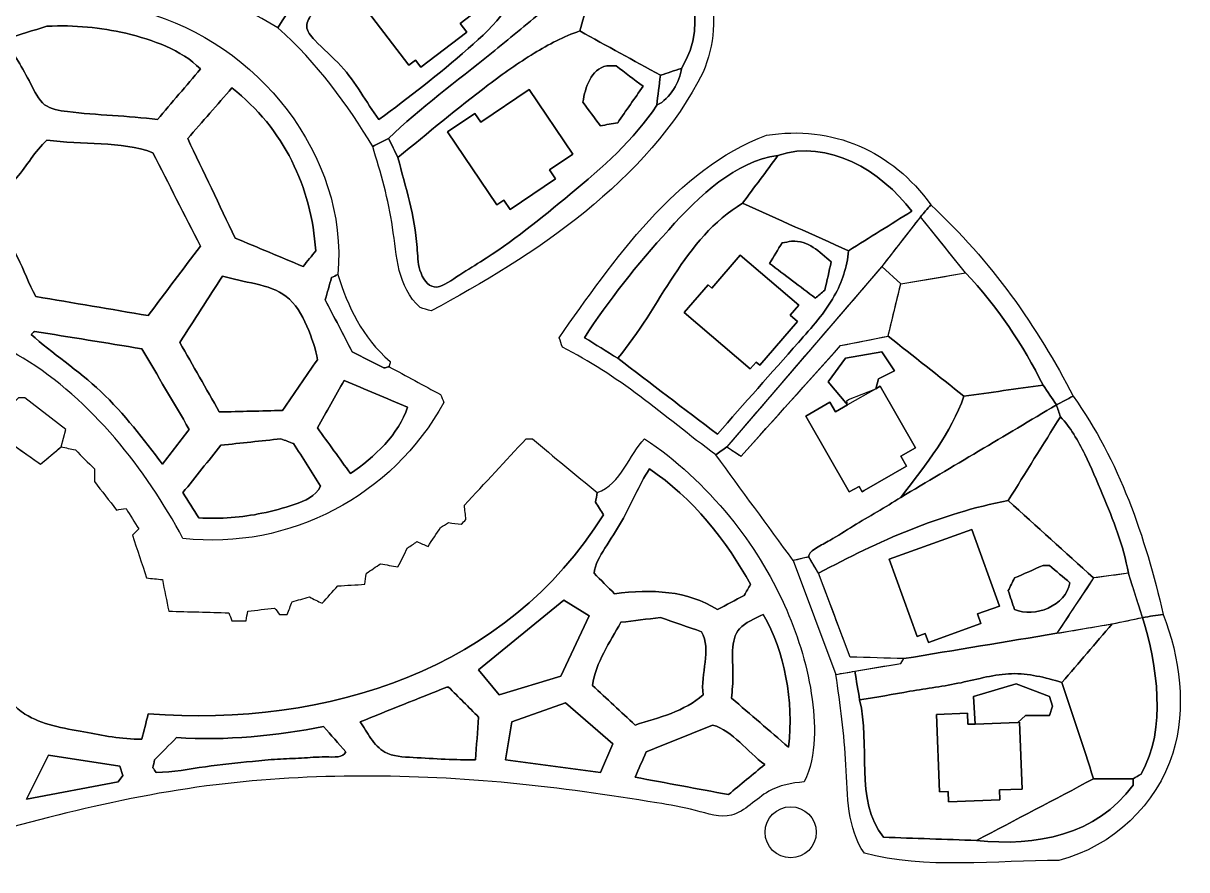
# Model space of a CAD drawing. Header units: millimetres. Extents: x -97856 to 276358, y -12500 to 264120.
# Drawn here: x 60170 to 276358, y -7848 to 149446 of the extents above; entities that cross this region are included whole.
import ezdxf

# ---------------------------------------------------------------- set-up
doc = ezdxf.new("R2010")
doc.units = ezdxf.units.MM
for name, color, linetype in [('01_MAIN_BUILDING', 7, 'Continuous'), ('02_CHALETS', 7, 'Continuous'), ('03_DESIGN_REGIONS', 7, 'Continuous'), ('REGION_HOLES', 7, 'Continuous')]:
    doc.layers.add(name, color=color, linetype=linetype)

msp = doc.modelspace()

# ---------------------------------------------------------------- linework, layer by layer
at = {"layer": '01_MAIN_BUILDING'}
msp.add_open_spline([(57232, 77798), (56253, 78288), (55274, 78777), (54295, 79267), (54393, 80246), (54490, 81226), (54588, 82205), (53022, 82597), (51455, 82988), (49888, 83380), (49594, 82694), (49300, 82009), (49007, 81324), (48517, 81128), (48027, 80932), (47538, 80736), (45090, 81519), (42642, 82303), (40193, 83086), (40095, 84065), (39998, 85045), (39900, 86024), (38333, 86122), (36766, 86220), (35199, 86318), (34807, 85436), (34416, 84555), (34024, 83674), (30793, 83772), (27561, 83870), (24329, 83967), (24232, 85143), (24134, 86318), (24036, 87493), (22273, 87591), (20510, 87689), (18748, 87787), (17475, 90528), (16202, 93270), (14929, 96012), (14047, 95914), (13166, 95816), (12285, 95719), (11991, 96110), (11697, 96502), (11403, 96894), (11403, 97481), (11403, 98069), (11403, 98656), (11991, 99146), (12578, 99636), (13166, 100125), (12774, 101007), (12383, 101888), (11991, 102769), (11305, 102671), (10620, 102573), (9934, 102475), (9641, 103063), (9347, 103651), (9053, 104238), (9053, 104826), (9053, 105413), (9053, 106001), (9739, 106295), (10424, 106588), (11109, 106882), (11012, 107763), (10914, 108645), (10816, 109526), (9836, 109722), (8857, 109918), (7878, 110114), (7878, 111093), (7878, 112072), (7878, 113051), (8563, 113345), (9249, 113639), (9934, 113933), (9934, 114912), (9934, 115891), (9934, 116870), (9053, 116968), (8172, 117066), (7290, 117164), (7095, 117850), (6899, 118535), (6703, 119221), (6801, 119906), (6899, 120592), (6997, 121277), (7878, 121473), (8759, 121669), (9641, 121865), (9641, 122844), (9641, 123823), (9641, 124802), (8759, 125096), (7878, 125390), (6997, 125684), (7192, 126957), (7388, 128230), (7584, 129503), (8270, 129503), (8955, 129503), (9641, 129503), (9836, 129797), (10032, 130090), (10228, 130384), (10228, 131168), (10228, 131951), (10228, 132734), (9543, 133028), (8857, 133322), (8172, 133616), (8270, 134497), (8368, 135378), (8466, 136260), (9151, 136358), (9836, 136456), (10522, 136553), (10816, 137043), (11109, 137533), (11403, 138022), (11403, 138512), (11403, 139002), (11403, 139491), (10816, 139785), (10228, 140079), (9641, 140373), (9739, 141352), (9836, 142331), (9934, 143310), (11012, 143604), (12089, 143898), (13166, 144192), (15092, 148468), (17018, 152744), (18944, 157020), (13199, 159403), (7454, 161786), (1709, 164168), (-5279, 160769), (-9321, 153381), (-11218, 146542), (-11218, 145954), (-11218, 145367), (-11218, 144779), (-8084, 144290), (-4950, 143800), (-1817, 143310), (-2502, 139197), (-3188, 135085), (-3873, 130972), (-7105, 131266), (-10336, 131559), (-13568, 131853), (-13666, 130580), (-13764, 129307), (-13862, 128034), (-12197, 127740), (-10532, 127446), (-8867, 127153), (-8769, 122452), (-8671, 117752), (-8574, 113051), (-9651, 112562), (-10728, 112072), (-11805, 111582), (-11707, 110309), (-11609, 109036), (-11511, 107763), (-8671, 108155), (-5832, 108547), (-2992, 108938), (-1915, 105021), (-837, 101104), (240, 97187), (44, 96894), (-152, 96600), (-348, 96306), (-3481, 95523), (-6615, 94739), (-9749, 93956), (-9357, 92487), (-8965, 91018), (-8574, 89549), (-7007, 89745), (-5440, 89941), (-3873, 90137), (-2208, 85241), (-544, 80344), (1121, 75448), (631, 74958), (142, 74469), (-348, 73979), (4451, 65851), (9249, 57723), (14047, 49596), (21236, 51444), (30862, 52942), (38137, 49302), (38724, 50771), (39312, 52240), (39900, 53709), (40487, 53806), (41075, 53904), (41662, 54002), (44992, 51456), (48321, 48910), (51651, 46364), (50769, 45287), (49888, 44210), (49007, 43133), (48909, 42643), (48811, 42153), (48713, 41664), (51505, 38360), (53937, 35029), (55335, 31166), (55982, 29376), (56408, 27472), (57008, 25662), (57291, 24811), (57611, 23981), (58085, 23273), (58688, 22373), (59537, 21671), (60466, 21085), (63589, 19115), (67614, 18457), (71443, 17746), (74969, 17092), (78329, 16393), (82203, 16399), (82595, 17966), (82987, 19533), (83379, 21099), (116919, 18632), (150040, 29332), (167986, 58115), (167497, 58899), (167007, 59682), (166517, 60465), (166615, 61053), (166713, 61640), (166811, 62228), (162796, 65557), (158781, 68887), (154766, 72216), (154375, 72216), (153983, 72216), (153591, 72216), (149772, 68104), (145953, 63991), (142134, 59878), (142232, 58996), (142330, 58115), (142428, 57234), (142134, 56940), (141840, 56646), (141546, 56353), (140763, 56450), (139979, 56548), (139196, 56646), (138706, 56353), (138217, 56059), (137727, 55765), (136944, 54590), (136160, 53415), (135377, 52240), (134691, 52533), (134006, 52827), (133321, 53121), (132733, 52729), (132145, 52338), (131558, 51946), (130970, 50771), (130383, 49596), (129795, 48421), (128718, 48616), (127641, 48812), (126564, 49008), (125682, 48421), (124801, 47833), (123920, 47245), (123822, 46560), (123724, 45874), (123626, 45189), (121961, 45091), (120296, 44993), (118632, 44895), (117652, 43818), (116673, 42741), (115694, 41664), (114911, 42055), (114127, 42447), (113344, 42839), (112267, 42545), (111189, 42251), (110112, 41957), (109818, 41174), (109525, 40391), (109231, 39607), (108741, 39607), (108252, 39607), (107762, 39607), (107468, 39999), (107174, 40391), (106881, 40782), (105216, 40586), (103551, 40391), (101886, 40195), (101789, 39607), (101691, 39020), (101593, 38432), (100711, 38432), (99830, 38432), (98949, 38432), (98753, 38922), (98557, 39411), (98361, 39901), (94640, 39999), (90919, 40097), (87198, 40195), (86806, 42153), (86414, 44112), (86023, 46070), (85043, 46168), (84064, 46266), (83085, 46364), (82203, 49008), (81322, 51652), (80441, 54296), (80832, 54688), (81224, 55079), (81616, 55471), (80832, 56744), (80049, 58017), (79266, 59290), (78678, 59192), (78091, 59094), (77503, 58996), (76132, 60759), (74761, 62522), (73390, 64284), (73390, 65068), (73390, 65851), (73390, 66635), (72215, 67810), (71040, 68985), (69865, 70160), (68983, 70356), (68102, 70552), (67221, 70748), (65948, 69670), (64675, 68593), (63402, 67516), (60758, 69377), (58114, 71237), (55470, 73098), (56057, 74665), (56645, 76231), (57232, 77798)], degree=3, knots=[0, 0, 0, 0, 1, 1, 1, 2, 2, 2, 3, 3, 3, 4, 4, 4, 5, 5, 5, 6, 6, 6, 7, 7, 7, 8, 8, 8, 9, 9, 9, 10, 10, 10, 11, 11, 11, 12, 12, 12, 13, 13, 13, 14, 14, 14, 15, 15, 15, 16, 16, 16, 17, 17, 17, 18, 18, 18, 19, 19, 19, 20, 20, 20, 21, 21, 21, 22, 22, 22, 23, 23, 23, 24, 24, 24, 25, 25, 25, 26, 26, 26, 27, 27, 27, 28, 28, 28, 29, 29, 29, 30, 30, 30, 31, 31, 31, 32, 32, 32, 33, 33, 33, 34, 34, 34, 35, 35, 35, 36, 36, 36, 37, 37, 37, 38, 38, 38, 39, 39, 39, 40, 40, 40, 41, 41, 41, 42, 42, 42, 43, 43, 43, 44, 44, 44, 45, 45, 45, 46, 46, 46, 47, 47, 47, 48, 48, 48, 49, 49, 49, 50, 50, 50, 51, 51, 51, 52, 52, 52, 53, 53, 53, 54, 54, 54, 55, 55, 55, 56, 56, 56, 57, 57, 57, 58, 58, 58, 59, 59, 59, 60, 60, 60, 61, 61, 61, 62, 62, 62, 63, 63, 63, 64, 64, 64, 65, 65, 65, 66, 66, 66, 67, 67, 67, 68, 68, 68, 69, 69, 69, 70, 70, 70, 71, 71, 71, 72, 72, 72, 73, 73, 73, 74, 74, 74, 75, 75, 75, 76, 76, 76, 77, 77, 77, 78, 78, 78, 79, 79, 79, 80, 80, 80, 81, 81, 81, 82, 82, 82, 83, 83, 83, 84, 84, 84, 85, 85, 85, 86, 86, 86, 87, 87, 87, 88, 88, 88, 89, 89, 89, 90, 90, 90, 91, 91, 91, 92, 92, 92, 93, 93, 93, 94, 94, 94, 95, 95, 95, 96, 96, 96, 97, 97, 97, 98, 98, 98, 99, 99, 99, 100, 100, 100, 101, 101, 101, 102, 102, 102, 103, 103, 103, 104, 104, 104, 105, 105, 105, 106, 106, 106, 107, 107, 107, 108, 108, 108, 109, 109, 109, 110, 110, 110, 111, 111, 111, 112, 112, 112, 113, 113, 113, 114, 114, 114, 115, 115, 115, 116, 116, 116, 117, 117, 117, 118, 118, 118, 119, 119, 119, 120, 120, 120, 121, 121, 121, 121], dxfattribs=at)
at = {"layer": '02_CHALETS'}
for points in [[(136458, 162852), (136258, 162993), (136258, 163114), (136106, 163314), (131107, 160057), (127810, 156991), (126777, 158346), (121932, 154654), (131836, 141659), (133047, 142582), (134053, 141263), (142597, 147774), (141346, 149415), (144732, 151996)], [(154182, 137157), (145174, 131071), (144073, 132701), (138983, 129263), (148143, 115704), (149449, 116587), (150630, 114840), (159096, 120560), (157980, 122212), (162305, 125134)], [(193396, 106376), (188137, 100231), (187419, 100845), (182999, 95681), (195240, 85205), (196345, 86496), (197062, 85882), (204058, 94057), (202682, 95235), (204260, 97079)], [(218559, 81542), (213348, 78547), (211082, 77244), (210066, 79013), (205562, 76424), (213653, 62348), (215467, 63391), (216037, 62401), (216407, 62613), (224303, 67152), (223257, 68972), (225988, 70542), (219391, 82020)], [(236417, 55390), (221083, 49874), (226255, 35494), (227781, 36042), (228374, 34395), (238122, 37901), (237479, 39687), (241540, 41148)], [(244959, 19536), (237039, 19230), (235708, 19179), (235630, 21216), (229852, 20993), (230405, 6641), (232017, 6703), (232093, 4757), (241639, 5125), (241567, 6983), (245787, 7146), (245309, 19549)]]:
    msp.add_lwpolyline(points, close=True, dxfattribs=at)
at = {"layer": '03_DESIGN_REGIONS'}
for points in [[(226888, 113492), (219691, 104238), (223216, 101007), (235261, 103063)], [(223216, 101007), (219691, 104238), (190901, 70748), (193545, 68985), (212053, 89549), (220866, 91312)], [(213348, 78547), (213228, 79267), (213522, 79561), (218559, 81542), (219103, 83380), (222041, 84849), (219691, 88374), (212934, 87199), (209702, 82792)], [(67221, 70748), (68102, 73979), (60464, 79855), (59289, 79855), (57232, 77798), (55470, 73098), (63402, 67516)], [(203239, 49596), (211171, 28444), (214697, 29031), (223216, 30500), (223804, 31381), (213815, 31675), (207940, 47245), (206128, 50281)], [(265520, 47245), (259057, 46364), (252227, 36082), (262509, 37845), (268164, 39020)], [(165342, 39313), (160642, 42251), (144778, 29325), (148597, 24625), (160054, 28150)], [(244959, 19536), (246424, 20806), (250831, 20806), (251419, 22568), (250831, 24331), (244662, 26681), (236730, 24331), (237039, 19230)], [(169749, 15518), (160936, 23156), (150947, 19630), (149772, 12580), (167399, 10230)], [(60758, 5235), (77797, 8467), (78678, 9642), (78091, 11405), (64871, 13461)]]:
    msp.add_lwpolyline(points, close=True, dxfattribs=at)
msp.add_circle((202766, -887), 4753, dxfattribs=at)
for points, knots in [([(102474, 207647), (101201, 208725), (99928, 209802), (98655, 210879), (98165, 209900), (97676, 208920), (97186, 207941), (93661, 196386), (90135, 184831), (86610, 173276), (85337, 168869), (84064, 164462), (82791, 160056), (91484, 157365), (99586, 153247), (107468, 148598), (116379, 162504), (125291, 176409), (134202, 190315), (135230, 192126), (136258, 193938), (137287, 195749), (136552, 196092), (135818, 196435), (135083, 196778), (130774, 194036), (126466, 191294), (122157, 188552), (121771, 175064), (112120, 165414), (106293, 154180), (105901, 153984), (105510, 153788), (105118, 153593), (99145, 156432), (93171, 159272), (87198, 162112), (88628, 167702), (90684, 172945), (92690, 178301), (93742, 181109), (94780, 183949), (96143, 186591), (97608, 189432), (99449, 192046), (102474, 193840), (102474, 198442), (102474, 203045), (102474, 207647)], [0, 0, 0, 0, 1, 1, 1, 2, 2, 2, 3, 3, 3, 4, 4, 4, 5, 5, 5, 6, 6, 6, 7, 7, 7, 8, 8, 8, 9, 9, 9, 10, 10, 10, 11, 11, 11, 12, 12, 12, 13, 13, 13, 14, 14, 14, 15, 15, 15, 16, 16, 16, 16]), ([(-11218, 144779), (-11218, 145367), (-11218, 145954), (-11218, 146542), (-13078, 146738), (-14939, 146934), (-16799, 147129), (-18072, 148402), (-19345, 149676), (-20618, 150949), (-17974, 157901), (-15330, 164854), (-12686, 171807), (-9847, 172982), (-7007, 174157), (-4167, 175332), (-938, 174268), (1902, 172272), (4658, 170072), (9582, 166140), (14235, 161555), (18944, 157020), (19564, 157738), (20184, 158456), (20804, 159174), (12368, 169773), (2196, 178202), (-9083, 184503), (-18592, 189815), (-28888, 193614), (-40045, 193105), (-51945, 192562), (-64825, 187118), (-68000, 175707), (-68712, 173147), (-68936, 170286), (-68416, 167732), (-67847, 164930), (-66383, 162496), (-64871, 160086), (-61646, 154942), (-58199, 149905), (-54998, 144765), (-31800, 107512), (-21527, 64828), (-15330, 20512), (-14449, 19435), (-13568, 18357), (-12686, 17280), (-10924, 16889), (-9161, 16497), (-7398, 16105), (-2791, 18189), (1854, 17778), (6296, 16079), (11478, 14096), (16381, 10359), (18853, 5495), (20001, 3235), (20625, 732), (21904, -1473), (23252, -3797), (25329, -5790), (27855, -6491), (29916, -7062), (32277, -6774), (34504, -6338), (36924, -5865), (39186, -5217), (41448, -4569), (59215, 519), (76997, 5591), (95997, 7941), (113798, 10144), (132669, 9958), (150686, 8238), (159949, 7354), (168986, 6064), (177917, 4586), (180294, 4192), (182663, 3786), (185057, 3167), (187360, 2573), (189685, 1782), (191761, 2301), (194213, 2913), (196315, 5353), (198686, 6721), (200693, 7879), (202893, 8270), (205296, 8467), (207628, 13445), (207481, 19369), (206603, 24907), (205676, 30754), (203933, 36171), (201608, 41324), (198991, 47125), (195636, 52592), (191389, 57787), (186878, 63304), (181361, 68515), (175624, 72216), (172741, 69338), (171318, 63866), (166811, 62228), (166713, 61640), (166615, 61053), (166517, 60465), (167007, 59682), (167497, 58899), (167986, 58115), (150040, 29332), (116919, 18632), (83379, 21099), (82987, 19533), (82595, 17966), (82203, 16399), (78329, 16393), (74969, 17092), (71443, 17746), (67614, 18457), (63589, 19115), (60466, 21085), (59537, 21671), (58688, 22373), (58085, 23273), (57611, 23981), (57291, 24811), (57008, 25662), (56408, 27472), (55982, 29376), (55335, 31166), (53937, 35029), (51505, 38360), (48713, 41664), (47929, 41370), (47146, 41076), (46363, 40782), (43523, 42643), (40683, 44504), (37843, 46364), (37941, 47343), (38039, 48323), (38137, 49302), (30862, 52942), (21236, 51444), (14047, 49596), (9249, 57723), (4451, 65851), (-348, 73979), (142, 74469), (631, 74958), (1121, 75448), (-544, 80344), (-2208, 85241), (-3873, 90137), (-5440, 89941), (-7007, 89745), (-8574, 89549), (-8965, 91018), (-9357, 92487), (-9749, 93956), (-10238, 94250), (-10728, 94543), (-11218, 94837), (-11903, 98950), (-12588, 103063), (-13274, 107176), (-12686, 107372), (-12099, 107568), (-11511, 107763), (-11609, 109036), (-11707, 110309), (-11805, 111582), (-10728, 112072), (-9651, 112562), (-8574, 113051), (-8671, 117752), (-8769, 122452), (-8867, 127153), (-10532, 127446), (-12197, 127740), (-13862, 128034), (-13764, 129307), (-13666, 130580), (-13568, 131853), (-13959, 132049), (-14351, 132245), (-14743, 132441), (-14155, 136260), (-13568, 140079), (-12980, 143898), (-12393, 144192), (-11805, 144485), (-11218, 144779)], [0, 0, 0, 0, 1, 1, 1, 2, 2, 2, 3, 3, 3, 4, 4, 4, 5, 5, 5, 6, 6, 6, 7, 7, 7, 8, 8, 8, 9, 9, 9, 10, 10, 10, 11, 11, 11, 12, 12, 12, 13, 13, 13, 14, 14, 14, 15, 15, 15, 16, 16, 16, 17, 17, 17, 18, 18, 18, 19, 19, 19, 20, 20, 20, 21, 21, 21, 22, 22, 22, 23, 23, 23, 24, 24, 24, 25, 25, 25, 26, 26, 26, 27, 27, 27, 28, 28, 28, 29, 29, 29, 30, 30, 30, 31, 31, 31, 32, 32, 32, 33, 33, 33, 34, 34, 34, 35, 35, 35, 36, 36, 36, 37, 37, 37, 38, 38, 38, 39, 39, 39, 40, 40, 40, 41, 41, 41, 42, 42, 42, 43, 43, 43, 44, 44, 44, 45, 45, 45, 46, 46, 46, 47, 47, 47, 48, 48, 48, 49, 49, 49, 50, 50, 50, 51, 51, 51, 52, 52, 52, 53, 53, 53, 54, 54, 54, 55, 55, 55, 56, 56, 56, 57, 57, 57, 58, 58, 58, 59, 59, 59, 60, 60, 60, 61, 61, 61, 62, 62, 62, 63, 63, 63, 64, 64, 64, 65, 65, 65, 65]), ([(138315, 183558), (136944, 185810), (135573, 188062), (134202, 190315), (125291, 176409), (116379, 162504), (107468, 148598), (114738, 142149), (120588, 134133), (125095, 126565), (126074, 127055), (127053, 127544), (128033, 128034), (133976, 133726), (140683, 138671), (147155, 143871), (150406, 146484), (153598, 149161), (156815, 151831), (159911, 154402), (163030, 156966), (166517, 158587), (168378, 160545), (170238, 162504), (172099, 164462), (169749, 165050), (167399, 165637), (165048, 166225), (160936, 164364), (156823, 162504), (152710, 160643), (152695, 153897), (147835, 149125), (142830, 144731), (137389, 139956), (131777, 135628), (126270, 131559), (123811, 134852), (122036, 138412), (119184, 141523), (117678, 143166), (115870, 144684), (114350, 146306), (113570, 147137), (112866, 147995), (112847, 148891), (112829, 149725), (113404, 150592), (113971, 151458), (116200, 154864), (118302, 158262), (120669, 161540), (123247, 165112), (126140, 168542), (129501, 171807), (132439, 171905), (135377, 172003), (138315, 172100), (138315, 175920), (138315, 179739), (138315, 183558)], [0, 0, 0, 0, 1, 1, 1, 2, 2, 2, 3, 3, 3, 4, 4, 4, 5, 5, 5, 6, 6, 6, 7, 7, 7, 8, 8, 8, 9, 9, 9, 10, 10, 10, 11, 11, 11, 12, 12, 12, 13, 13, 13, 14, 14, 14, 15, 15, 15, 16, 16, 16, 17, 17, 17, 18, 18, 18, 19, 19, 19, 20, 20, 20, 20]), ([(152710, 160643), (147911, 164462), (143113, 168281), (138315, 172100), (135377, 172003), (132439, 171905), (129501, 171807), (126140, 168542), (123247, 165112), (120669, 161540), (118302, 158262), (116200, 154864), (113971, 151458), (113404, 150592), (112829, 149725), (112847, 148891), (112866, 147995), (113570, 147137), (114350, 146306), (115870, 144684), (117678, 143166), (119184, 141523), (122036, 138412), (123811, 134852), (126270, 131559), (131777, 135628), (137389, 139956), (142830, 144731), (147835, 149125), (152695, 153897), (152710, 160643)], [0, 0, 0, 0, 1, 1, 1, 2, 2, 2, 3, 3, 3, 4, 4, 4, 5, 5, 5, 6, 6, 6, 7, 7, 7, 8, 8, 8, 9, 9, 9, 10, 10, 10, 10]), ([(178562, 169163), (177779, 168477), (176995, 167792), (176212, 167106), (184164, 161200), (187802, 149662), (182479, 141058), (182183, 138531), (180425, 135453), (177877, 134203), (173726, 127818), (167719, 122617), (161817, 117698), (156308, 113107), (150892, 108763), (145136, 105128), (143696, 104218), (142233, 103352), (140687, 102316), (139257, 101358), (137755, 100254), (136515, 100439), (135304, 100620), (134342, 102028), (133879, 103568), (133474, 104919), (133453, 106371), (133355, 107787), (132945, 113705), (131185, 118985), (129795, 124509), (129208, 125684), (128620, 126859), (128033, 128034), (127053, 127544), (126074, 127055), (125095, 126565), (126581, 121659), (128031, 116738), (128792, 111532), (129576, 106173), (129629, 100511), (133908, 96600), (134594, 96404), (135279, 96208), (135965, 96012), (154722, 105982), (176432, 120178), (186494, 140373), (190737, 150279), (188042, 162991), (178562, 169163)], [0, 0, 0, 0, 1, 1, 1, 2, 2, 2, 3, 3, 3, 4, 4, 4, 5, 5, 5, 6, 6, 6, 7, 7, 7, 8, 8, 8, 9, 9, 9, 10, 10, 10, 11, 11, 11, 12, 12, 12, 13, 13, 13, 14, 14, 14, 15, 15, 15, 16, 16, 16, 17, 17, 17, 17]), ([(176212, 167106), (174841, 166225), (173470, 165344), (172099, 164462), (170238, 162504), (168378, 160545), (166517, 158587), (165538, 155061), (164559, 151536), (163580, 148011), (168574, 145269), (173568, 142527), (178562, 139785), (179868, 140209), (181173, 140634), (182479, 141058), (187802, 149662), (184164, 161200), (176212, 167106)], [0, 0, 0, 0, 1, 1, 1, 2, 2, 2, 3, 3, 3, 4, 4, 4, 5, 5, 5, 6, 6, 6, 6]), ([(166517, 158587), (163030, 156966), (159911, 154402), (156815, 151831), (153598, 149161), (150406, 146484), (147155, 143871), (140683, 138671), (133976, 133726), (128033, 128034), (128620, 126859), (129208, 125684), (129795, 124509), (135367, 129038), (140883, 133701), (146560, 137975), (149343, 140071), (152165, 142073), (155076, 143860), (157792, 145528), (160586, 147010), (163580, 148011), (164559, 151536), (165538, 155061), (166517, 158587)], [0, 0, 0, 0, 1, 1, 1, 2, 2, 2, 3, 3, 3, 4, 4, 4, 5, 5, 5, 6, 6, 6, 7, 7, 7, 8, 8, 8, 8]), ([(118632, 102769), (120606, 124957), (103516, 145840), (82671, 151520), (73447, 154033), (63488, 153570), (53975, 151343), (49200, 150225), (44538, 148664), (39807, 148947), (34552, 149262), (29212, 151855), (25211, 155355), (24623, 155061), (24036, 154768), (23448, 154474), (13333, 137581), (13020, 112143), (23742, 95425), (37163, 96497), (49572, 93654), (60173, 87202), (72840, 79493), (82927, 66631), (89842, 53709), (109796, 51503), (128733, 61642), (138315, 78973), (138119, 79463), (137923, 79953), (137727, 80442), (134528, 82172), (131329, 83902), (128130, 85632), (127902, 85567), (127673, 85502), (127445, 85436), (127347, 85436), (127249, 85436), (127151, 85436), (125193, 86416), (123234, 87395), (121276, 88374), (119611, 91606), (117946, 94837), (116281, 98069), (116673, 99440), (117065, 100811), (117457, 102182), (117848, 102377), (118240, 102573), (118632, 102769)], [0, 0, 0, 0, 1, 1, 1, 2, 2, 2, 3, 3, 3, 4, 4, 4, 5, 5, 5, 6, 6, 6, 7, 7, 7, 8, 8, 8, 9, 9, 9, 10, 10, 10, 11, 11, 11, 12, 12, 12, 13, 13, 13, 14, 14, 14, 15, 15, 15, 16, 16, 16, 17, 17, 17, 17]), ([(56939, 146542), (58366, 143685), (60036, 141169), (61529, 138242), (62276, 136779), (62979, 135213), (64145, 134320), (65266, 133460), (66816, 133222), (68379, 133030), (73923, 132352), (79639, 132261), (85141, 131559), (87785, 134693), (90429, 137827), (93073, 140960), (91305, 142793), (89079, 144117), (86688, 145168), (84317, 146211), (81784, 146985), (79202, 147581), (74560, 148653), (69760, 149148), (64577, 148892), (62031, 148109), (59485, 147325), (56939, 146542)], [0, 0, 0, 0, 1, 1, 1, 2, 2, 2, 3, 3, 3, 4, 4, 4, 5, 5, 5, 6, 6, 6, 7, 7, 7, 8, 8, 8, 9, 9, 9, 9]), ([(178562, 139785), (173568, 142527), (168574, 145269), (163580, 148011), (160586, 147010), (157792, 145528), (155076, 143860), (152165, 142073), (149343, 140071), (146560, 137975), (140883, 133701), (135367, 129038), (129795, 124509), (131185, 118985), (132945, 113705), (133355, 107787), (133453, 106371), (133474, 104919), (133879, 103568), (134342, 102028), (135304, 100620), (136515, 100439), (137755, 100254), (139257, 101358), (140687, 102316), (142233, 103352), (143696, 104218), (145136, 105128), (150892, 108763), (156308, 113107), (161817, 117698), (167719, 122617), (173726, 127818), (177877, 134203), (178105, 136064), (178334, 137924), (178562, 139785)], [0, 0, 0, 0, 1, 1, 1, 2, 2, 2, 3, 3, 3, 4, 4, 4, 5, 5, 5, 6, 6, 6, 7, 7, 7, 8, 8, 8, 9, 9, 9, 10, 10, 10, 11, 11, 11, 12, 12, 12, 12]), ([(170336, 141548), (169749, 141548), (169161, 141548), (168574, 141548), (165618, 140881), (164607, 137521), (164167, 134791), (165244, 133322), (166321, 131853), (167399, 130384), (168476, 130580), (169553, 130776), (170630, 130972), (172197, 133224), (173764, 135476), (175331, 137729), (173666, 139002), (172001, 140275), (170336, 141548)], [0, 0, 0, 0, 1, 1, 1, 2, 2, 2, 3, 3, 3, 4, 4, 4, 5, 5, 5, 6, 6, 6, 6]), ([(182479, 141058), (181173, 140634), (179868, 140209), (178562, 139785), (178334, 137924), (178105, 136064), (177877, 134203), (180425, 135453), (182183, 138531), (182479, 141058)], [0, 0, 0, 0, 1, 1, 1, 2, 2, 2, 3, 3, 3, 3]), ([(98949, 137435), (96207, 134301), (93465, 131168), (90723, 128034), (93661, 121865), (96598, 115695), (99536, 109526), (103747, 107763), (107958, 106001), (112169, 104238), (112952, 105217), (113735, 106197), (114519, 107176), (113696, 118993), (108623, 129849), (98949, 137435)], [0, 0, 0, 0, 1, 1, 1, 2, 2, 2, 3, 3, 3, 4, 4, 4, 5, 5, 5, 5]), ([(198245, 128622), (181613, 122512), (169618, 105110), (159760, 91018), (159956, 90431), (160152, 89843), (160348, 89255), (165342, 86692), (170117, 83599), (174746, 80155), (179486, 76629), (184075, 72735), (188844, 69279), (189530, 69768), (190215, 70258), (190901, 70748), (200497, 81911), (210094, 93075), (219691, 104238), (222090, 107323), (224489, 110407), (226888, 113492), (227525, 114226), (228161, 114961), (228798, 115695), (221697, 125710), (210508, 130628), (198245, 128622)], [0, 0, 0, 0, 1, 1, 1, 2, 2, 2, 3, 3, 3, 4, 4, 4, 5, 5, 5, 6, 6, 6, 7, 7, 7, 8, 8, 8, 9, 9, 9, 9]), ([(64577, 127740), (62223, 125522), (60930, 123086), (58942, 120727), (57960, 119564), (56809, 118419), (56069, 117206), (55689, 116584), (55417, 115944), (55323, 115289), (55233, 114654), (55309, 114005), (55467, 113358), (56071, 110881), (57865, 108436), (59114, 105995), (60362, 103553), (61066, 101116), (62520, 98656), (69473, 97481), (76426, 96306), (83379, 95131), (86610, 99440), (89842, 103748), (93073, 108057), (90135, 113835), (87198, 119612), (84260, 125390), (78309, 127645), (71056, 126759), (64577, 127740)], [0, 0, 0, 0, 1, 1, 1, 2, 2, 2, 3, 3, 3, 4, 4, 4, 5, 5, 5, 6, 6, 6, 7, 7, 7, 8, 8, 8, 9, 9, 9, 10, 10, 10, 10]), ([(225273, 114520), (219580, 122062), (209693, 127994), (200399, 124900), (198212, 121930), (196025, 118960), (193838, 115989), (200399, 113051), (206960, 110114), (213522, 107176), (217439, 109624), (221356, 112072), (225273, 114520)], [0, 0, 0, 0, 1, 1, 1, 2, 2, 2, 3, 3, 3, 4, 4, 4, 4]), ([(200399, 124900), (192357, 123733), (185959, 117525), (180095, 111071), (174188, 104571), (168823, 97820), (164461, 91018), (166517, 89745), (168574, 88472), (170630, 87199), (178590, 96537), (182939, 109515), (193838, 115989), (196025, 118960), (198212, 121930), (200399, 124900)], [0, 0, 0, 0, 1, 1, 1, 2, 2, 2, 3, 3, 3, 4, 4, 4, 5, 5, 5, 5]), ([(193838, 115989), (182939, 109515), (178590, 96537), (170630, 87199), (176799, 82499), (182969, 77798), (189138, 73098), (194140, 78774), (199164, 84442), (204190, 90108), (206663, 92897), (209138, 95685), (210872, 98780), (212311, 101349), (213240, 104128), (213522, 107176), (206960, 110114), (200399, 113051), (193838, 115989)], [0, 0, 0, 0, 1, 1, 1, 2, 2, 2, 3, 3, 3, 4, 4, 4, 5, 5, 5, 6, 6, 6, 6]), ([(255238, 80148), (248739, 92850), (239926, 105485), (228798, 115695), (228161, 114961), (227525, 114226), (226888, 113492), (229679, 110016), (232470, 106539), (235261, 103063), (241116, 96889), (246019, 89584), (249656, 82205), (250488, 80981), (251321, 79757), (252153, 78533), (253181, 79071), (254210, 79610), (255238, 80148)], [0, 0, 0, 0, 1, 1, 1, 2, 2, 2, 3, 3, 3, 4, 4, 4, 5, 5, 5, 6, 6, 6, 6]), ([(201183, 108645), (200399, 107372), (199616, 106099), (198833, 104826), (201673, 102671), (204512, 100517), (207352, 98363), (207940, 98852), (208527, 99342), (209115, 99831), (209507, 101594), (209898, 103357), (210290, 105119), (208074, 106954), (206021, 109179), (202946, 108938), (202358, 108841), (201770, 108743), (201183, 108645)], [0, 0, 0, 0, 1, 1, 1, 2, 2, 2, 3, 3, 3, 4, 4, 4, 5, 5, 5, 6, 6, 6, 6]), ([(97186, 102475), (94542, 98363), (91898, 94250), (89254, 90137), (91702, 85828), (94150, 81519), (96598, 77211), (100515, 77309), (104432, 77406), (108350, 77504), (110504, 80638), (112658, 83772), (114813, 86905), (114536, 88823), (113796, 91058), (112868, 93160), (111910, 95333), (110752, 97363), (109027, 98696), (105924, 101094), (100986, 101234), (97186, 102475)], [0, 0, 0, 0, 1, 1, 1, 2, 2, 2, 3, 3, 3, 4, 4, 4, 5, 5, 5, 6, 6, 6, 7, 7, 7, 7]), ([(118632, 102769), (118240, 102573), (117848, 102377), (117457, 102182), (117065, 100811), (116673, 99440), (116281, 98069), (117946, 94837), (119611, 91606), (121276, 88374), (123234, 87395), (125193, 86416), (127151, 85436), (127249, 85436), (127347, 85436), (127445, 85436), (127673, 85502), (127902, 85567), (128130, 85632), (128196, 85861), (128261, 86089), (128326, 86318), (128326, 86416), (128326, 86514), (128326, 86611), (123065, 91157), (120470, 96806), (118632, 102769)], [0, 0, 0, 0, 1, 1, 1, 2, 2, 2, 3, 3, 3, 4, 4, 4, 5, 5, 5, 6, 6, 6, 7, 7, 7, 8, 8, 8, 9, 9, 9, 9]), ([(235261, 103063), (231246, 102377), (227231, 101692), (223216, 101007), (222433, 97775), (221649, 94543), (220866, 91312), (225566, 87591), (230267, 83870), (234967, 80148), (239863, 80834), (244760, 81519), (249656, 82205), (246019, 89584), (241116, 96889), (235261, 103063)], [0, 0, 0, 0, 1, 1, 1, 2, 2, 2, 3, 3, 3, 4, 4, 4, 5, 5, 5, 5]), ([(61639, 91606), (65469, 88178), (70362, 84958), (74575, 81007), (78934, 76921), (82566, 72053), (86023, 67516), (87687, 69670), (89352, 71825), (91017, 73979), (88079, 78973), (85141, 83967), (82203, 88962), (75544, 90039), (68886, 91116), (62227, 92193), (62129, 92095), (62031, 91997), (61933, 91899), (61835, 91802), (61737, 91704), (61639, 91606)], [0, 0, 0, 0, 1, 1, 1, 2, 2, 2, 3, 3, 3, 4, 4, 4, 5, 5, 5, 6, 6, 6, 7, 7, 7, 7]), ([(220866, 91312), (217928, 90724), (214990, 90137), (212053, 89549), (205883, 82694), (199714, 75840), (193545, 68985), (192663, 69572), (191782, 70160), (190901, 70748), (190215, 70258), (189530, 69768), (188844, 69279), (193643, 62718), (198441, 56157), (203239, 49596), (204202, 49824), (205165, 50053), (206128, 50281), (206115, 51020), (206800, 51509), (207569, 51978), (208342, 52448), (209199, 52897), (210022, 53362), (211552, 54225), (212962, 55140), (214410, 56030), (217307, 57809), (220354, 59490), (223216, 61347), (228131, 67656), (232550, 73310), (234967, 80148), (230267, 83870), (225566, 87591), (220866, 91312)], [0, 0, 0, 0, 1, 1, 1, 2, 2, 2, 3, 3, 3, 4, 4, 4, 5, 5, 5, 6, 6, 6, 7, 7, 7, 8, 8, 8, 9, 9, 9, 10, 10, 10, 11, 11, 11, 12, 12, 12, 12]), ([(119807, 83086), (118142, 80148), (116477, 77211), (114813, 74273), (116869, 71433), (118925, 68593), (120982, 65753), (125324, 68724), (130035, 73161), (131558, 78092), (127641, 79757), (123724, 81421), (119807, 83086)], [0, 0, 0, 0, 1, 1, 1, 2, 2, 2, 3, 3, 3, 4, 4, 4, 4]), ([(252153, 78533), (251321, 79757), (250488, 80981), (249656, 82205), (244760, 81519), (239863, 80834), (234967, 80148), (232550, 73310), (228131, 67656), (223216, 61347), (232862, 67075), (242507, 72804), (252153, 78533)], [0, 0, 0, 0, 1, 1, 1, 2, 2, 2, 3, 3, 3, 4, 4, 4, 4]), ([(255238, 80148), (254210, 79610), (253181, 79071), (252153, 78533), (252398, 77798), (252643, 77064), (252888, 76329), (254749, 74363), (256149, 71916), (257405, 69365), (258604, 66928), (259672, 64396), (260720, 61881), (262699, 57130), (264604, 52444), (265520, 47245), (266401, 44504), (267283, 41762), (268164, 39020), (269437, 39216), (270710, 39411), (271983, 39607), (268647, 53998), (263833, 68223), (255238, 80148)], [0, 0, 0, 0, 1, 1, 1, 2, 2, 2, 3, 3, 3, 4, 4, 4, 5, 5, 5, 6, 6, 6, 7, 7, 7, 8, 8, 8, 8]), ([(252888, 76329), (252643, 77064), (252398, 77798), (252153, 78533), (242507, 72804), (232862, 67075), (223216, 61347), (220354, 59490), (217307, 57809), (214410, 56030), (212962, 55140), (211552, 54225), (210022, 53362), (209199, 52897), (208342, 52448), (207569, 51978), (206800, 51509), (206115, 51020), (206128, 50281), (206732, 49269), (207336, 48257), (207940, 47245), (219081, 53223), (230577, 58344), (243193, 60759), (246424, 65949), (249656, 71139), (252888, 76329)], [0, 0, 0, 0, 1, 1, 1, 2, 2, 2, 3, 3, 3, 4, 4, 4, 5, 5, 5, 6, 6, 6, 7, 7, 7, 8, 8, 8, 9, 9, 9, 9]), ([(252888, 76329), (249656, 71139), (246424, 65949), (243193, 60759), (248481, 55961), (253769, 51162), (259057, 46364), (261211, 46658), (263366, 46952), (265520, 47245), (264604, 52444), (262699, 57130), (260720, 61881), (259672, 64396), (258604, 66928), (257405, 69365), (256149, 71916), (254749, 74363), (252888, 76329)], [0, 0, 0, 0, 1, 1, 1, 2, 2, 2, 3, 3, 3, 4, 4, 4, 5, 5, 5, 6, 6, 6, 6]), ([(115400, 63403), (113735, 66047), (112071, 68691), (110406, 71335), (109623, 71629), (108839, 71923), (108056, 72216), (104335, 71825), (100613, 71433), (96892, 71041), (94542, 68104), (92192, 65166), (89842, 62228), (90821, 60661), (91800, 59094), (92779, 57528), (96951, 57300), (100785, 57635), (104518, 58397), (106553, 58812), (108559, 59354), (110511, 60018), (112535, 60705), (114502, 61524), (115400, 63403)], [0, 0, 0, 0, 1, 1, 1, 2, 2, 2, 3, 3, 3, 4, 4, 4, 5, 5, 5, 6, 6, 6, 7, 7, 7, 8, 8, 8, 8]), ([(176506, 66635), (174459, 63494), (173198, 60111), (171357, 56890), (170395, 55208), (169274, 53569), (168254, 51929), (167303, 50398), (166440, 48865), (166223, 47245), (167497, 45972), (168770, 44699), (170043, 43426), (176994, 44331), (183540, 44053), (189138, 40489), (190803, 41370), (192468, 42251), (194132, 43133), (194524, 43818), (194916, 44504), (195307, 45189), (191022, 53029), (184440, 61420), (176506, 66635)], [0, 0, 0, 0, 1, 1, 1, 2, 2, 2, 3, 3, 3, 4, 4, 4, 5, 5, 5, 6, 6, 6, 7, 7, 7, 8, 8, 8, 8]), ([(259057, 46364), (253769, 51162), (248481, 55961), (243193, 60759), (230577, 58344), (219081, 53223), (207940, 47245), (209898, 42055), (211857, 36865), (213815, 31675), (217145, 31577), (220474, 31479), (223804, 31381), (233278, 32948), (242752, 34515), (252227, 36082), (254503, 39509), (256780, 42937), (259057, 46364)], [0, 0, 0, 0, 1, 1, 1, 2, 2, 2, 3, 3, 3, 4, 4, 4, 5, 5, 5, 6, 6, 6, 6]), ([(254650, 45483), (253377, 46560), (252104, 47637), (250831, 48714), (250439, 48714), (250048, 48714), (249656, 48714), (247893, 47931), (246131, 47148), (244368, 46364), (243976, 45581), (243585, 44797), (243193, 44014), (243585, 42839), (243976, 41664), (244368, 40489), (248066, 38869), (253962, 41228), (254650, 45483)], [0, 0, 0, 0, 1, 1, 1, 2, 2, 2, 3, 3, 3, 4, 4, 4, 5, 5, 5, 6, 6, 6, 6]), ([(186200, 36376), (183654, 37257), (181108, 38138), (178562, 39020), (176114, 38726), (173666, 38432), (171218, 38138), (169131, 34356), (166576, 30767), (165930, 26387), (168574, 23939), (171218, 21491), (173862, 19043), (178233, 20401), (183091, 21614), (186494, 24625), (185953, 28600), (188128, 32994), (186200, 36376)], [0, 0, 0, 0, 1, 1, 1, 2, 2, 2, 3, 3, 3, 4, 4, 4, 5, 5, 5, 6, 6, 6, 6]), ([(197658, 39607), (196127, 38840), (194309, 38132), (193268, 36930), (192364, 35888), (192045, 34473), (191968, 32920), (191897, 31486), (192032, 29934), (192038, 28452), (192044, 26929), (191914, 25479), (191782, 24037), (195307, 21001), (198833, 17966), (202358, 14930), (203370, 23730), (201672, 32484), (197658, 39607)], [0, 0, 0, 0, 1, 1, 1, 2, 2, 2, 3, 3, 3, 4, 4, 4, 5, 5, 5, 6, 6, 6, 6]), ([(271983, 39607), (270710, 39411), (269437, 39216), (268164, 39020), (270801, 30188), (272739, 18379), (267870, 9936), (267381, 9642), (266891, 9348), (266401, 9054), (266401, 8663), (266401, 8271), (266401, 7879), (259564, -1432), (248394, -3614), (237317, -2403), (231540, -2207), (225762, -2011), (219985, -1815), (214574, 5071), (217650, 15473), (215578, 23743), (215284, 25506), (214990, 27269), (214697, 29031), (213522, 28835), (212346, 28640), (211171, 28444), (211983, 22914), (212722, 17355), (213035, 11619), (213351, 5819), (213230, -161), (216459, -4753), (227450, -7848), (241375, -6105), (252594, -6124), (262640, -3506), (270809, 4243), (273794, 13839), (276358, 22083), (275094, 31692), (271983, 39607)], [0, 0, 0, 0, 1, 1, 1, 2, 2, 2, 3, 3, 3, 4, 4, 4, 5, 5, 5, 6, 6, 6, 7, 7, 7, 8, 8, 8, 9, 9, 9, 10, 10, 10, 11, 11, 11, 12, 12, 12, 13, 13, 13, 14, 14, 14, 14]), ([(266401, 9054), (266891, 9348), (267381, 9642), (267870, 9936), (272739, 18379), (270801, 30188), (268164, 39020), (266279, 38628), (264394, 38236), (262509, 37845), (259400, 34221), (256290, 30598), (253181, 26975), (255140, 21001), (257098, 15028), (259057, 9054), (261505, 9054), (263953, 9054), (266401, 9054)], [0, 0, 0, 0, 1, 1, 1, 2, 2, 2, 3, 3, 3, 4, 4, 4, 5, 5, 5, 6, 6, 6, 6]), ([(215578, 23743), (218757, 24155), (221825, 24785), (224935, 25307), (228082, 25834), (231273, 26250), (234416, 26913), (237597, 27584), (240730, 28508), (243827, 28584), (246925, 28660), (249988, 27889), (253181, 26975), (256290, 30598), (259400, 34221), (262509, 37845), (259081, 37257), (255654, 36669), (252227, 36082), (242752, 34515), (233278, 32948), (223804, 31381), (223608, 31088), (223412, 30794), (223216, 30500), (220376, 30011), (217536, 29521), (214697, 29031), (214990, 27269), (215284, 25506), (215578, 23743)], [0, 0, 0, 0, 1, 1, 1, 2, 2, 2, 3, 3, 3, 4, 4, 4, 5, 5, 5, 6, 6, 6, 7, 7, 7, 8, 8, 8, 9, 9, 9, 10, 10, 10, 10]), ([(259057, 9054), (257098, 15028), (255140, 21001), (253181, 26975), (249988, 27889), (246925, 28660), (243827, 28584), (240730, 28508), (237597, 27584), (234416, 26913), (231273, 26250), (228082, 25834), (224935, 25307), (221825, 24785), (218757, 24155), (215578, 23743), (217650, 15473), (214574, 5071), (219985, -1815), (225762, -2011), (231540, -2207), (237317, -2403), (244564, 1416), (251810, 5235), (259057, 9054)], [0, 0, 0, 0, 1, 1, 1, 2, 2, 2, 3, 3, 3, 4, 4, 4, 5, 5, 5, 6, 6, 6, 7, 7, 7, 8, 8, 8, 8]), ([(144190, 12580), (144386, 15224), (144582, 17868), (144778, 20512), (142917, 22372), (141057, 24233), (139196, 26094), (139098, 26094), (139000, 26094), (138902, 26094), (133516, 23939), (128130, 21785), (122745, 19630), (123426, 18682), (124058, 17555), (124770, 16545), (125506, 15503), (126326, 14586), (127328, 14017), (128821, 13171), (130717, 13099), (132637, 13003), (136574, 12806), (140613, 12508), (144190, 12580)], [0, 0, 0, 0, 1, 1, 1, 2, 2, 2, 3, 3, 3, 4, 4, 4, 5, 5, 5, 6, 6, 6, 7, 7, 7, 8, 8, 8, 8]), ([(120101, 14049), (118730, 15615), (117359, 17182), (115988, 18749), (107350, 17058), (97855, 16101), (88666, 16693), (87296, 15322), (85925, 13951), (84554, 12580), (84456, 12090), (84358, 11601), (84260, 11111), (84456, 10817), (84652, 10523), (84847, 10230), (88031, 10265), (90985, 10853), (94002, 11290), (96888, 11708), (99832, 11988), (102769, 12282), (104313, 12436), (105854, 12594), (107424, 12688), (108898, 12776), (110398, 12807), (111865, 12894), (113332, 12982), (114766, 13125), (116313, 13113), (117115, 13107), (117948, 13058), (118656, 13157), (119312, 13248), (119860, 13465), (120101, 14049)], [0, 0, 0, 0, 1, 1, 1, 2, 2, 2, 3, 3, 3, 4, 4, 4, 5, 5, 5, 6, 6, 6, 7, 7, 7, 8, 8, 8, 9, 9, 9, 10, 10, 10, 11, 11, 11, 12, 12, 12, 12]), ([(197951, 11698), (194685, 14063), (192059, 17973), (188257, 19043), (184144, 17378), (180031, 15713), (175918, 14049), (175233, 12482), (174547, 10915), (173862, 9348), (179639, 8271), (185417, 7194), (191194, 6117), (193447, 7977), (195699, 9838), (197951, 11698)], [0, 0, 0, 0, 1, 1, 1, 2, 2, 2, 3, 3, 3, 4, 4, 4, 5, 5, 5, 5]), ([(266401, 9054), (263953, 9054), (261505, 9054), (259057, 9054), (251810, 5235), (244564, 1416), (237317, -2403), (248394, -3614), (259564, -1432), (266401, 7879), (266401, 8271), (266401, 8663), (266401, 9054)], [0, 0, 0, 0, 1, 1, 1, 2, 2, 2, 3, 3, 3, 4, 4, 4, 4])]:
    msp.add_open_spline(points, degree=3, knots=knots, dxfattribs=at)
at = {"layer": 'REGION_HOLES'}
msp.add_lwpolyline([(144732, 151996), (141346, 149415), (142597, 147774), (134053, 141263), (133047, 142582), (131836, 141659), (121932, 154654)], dxfattribs=at)
for points in [[(154182, 137157), (162305, 125134), (157980, 122212), (159096, 120560), (150630, 114840), (149449, 116587), (148143, 115704), (138983, 129263), (144073, 132701), (145174, 131071)], [(193396, 106376), (204260, 97079), (202682, 95235), (204058, 94057), (197062, 85882), (196345, 86496), (195240, 85205), (182999, 95681), (187419, 100845), (188137, 100231)], [(213348, 78547), (209702, 82792), (212934, 87199), (219691, 88374), (222041, 84849), (219103, 83380), (218559, 81542), (219391, 82020), (225988, 70542), (223257, 68972), (224303, 67152), (216407, 62613), (216037, 62401), (215467, 63391), (213653, 62348), (205562, 76424), (210066, 79013), (211082, 77244)], [(236417, 55390), (241540, 41148), (237479, 39687), (238122, 37901), (228374, 34395), (227781, 36042), (226255, 35494), (221083, 49874)], [(165342, 39313), (160054, 28150), (148597, 24625), (144778, 29325), (160642, 42251)], [(237039, 19230), (236730, 24331), (244662, 26681), (250831, 24331), (251419, 22568), (250831, 20806), (246424, 20806), (244959, 19536), (245309, 19549), (245787, 7146), (241567, 6983), (241639, 5125), (232093, 4757), (232017, 6703), (230405, 6641), (229852, 20993), (235630, 21216), (235708, 19179)], [(169749, 15518), (167399, 10230), (149772, 12580), (150947, 19630), (160936, 23156)], [(60758, 5235), (64871, 13461), (78091, 11405), (78678, 9642), (77797, 8467)]]:
    msp.add_lwpolyline(points, close=True, dxfattribs=at)
for points, knots in [([(56939, 146542), (59485, 147325), (62031, 148109), (64577, 148892), (69760, 149148), (74560, 148653), (79202, 147581), (81784, 146985), (84317, 146211), (86688, 145168), (89079, 144117), (91305, 142793), (93073, 140960), (90429, 137827), (87785, 134693), (85141, 131559), (79639, 132261), (73923, 132352), (68379, 133030), (66816, 133222), (65266, 133460), (64145, 134320), (62979, 135213), (62276, 136779), (61529, 138242), (60036, 141169), (58366, 143685), (56939, 146542)], [0, 0, 0, 0, 1, 1, 1, 2, 2, 2, 3, 3, 3, 4, 4, 4, 5, 5, 5, 6, 6, 6, 7, 7, 7, 8, 8, 8, 9, 9, 9, 9]), ([(170336, 141548), (172001, 140275), (173666, 139002), (175331, 137729), (173764, 135476), (172197, 133224), (170630, 130972), (169553, 130776), (168476, 130580), (167399, 130384), (166321, 131853), (165244, 133322), (164167, 134791), (164607, 137521), (165618, 140881), (168574, 141548), (169161, 141548), (169749, 141548), (170336, 141548)], [0, 0, 0, 0, 1, 1, 1, 2, 2, 2, 3, 3, 3, 4, 4, 4, 5, 5, 5, 6, 6, 6, 6]), ([(98949, 137435), (108623, 129849), (113696, 118993), (114519, 107176), (113735, 106197), (112952, 105217), (112169, 104238), (107958, 106001), (103747, 107763), (99536, 109526), (96598, 115695), (93661, 121865), (90723, 128034), (93465, 131168), (96207, 134301), (98949, 137435)], [0, 0, 0, 0, 1, 1, 1, 2, 2, 2, 3, 3, 3, 4, 4, 4, 5, 5, 5, 5]), ([(64577, 127740), (71056, 126759), (78309, 127645), (84260, 125390), (87198, 119612), (90135, 113835), (93073, 108057), (89842, 103748), (86610, 99440), (83379, 95131), (76426, 96306), (69473, 97481), (62520, 98656), (61066, 101116), (60362, 103553), (59114, 105995), (57865, 108436), (56071, 110881), (55467, 113358), (55309, 114005), (55233, 114654), (55323, 115289), (55417, 115944), (55689, 116584), (56069, 117206), (56809, 118419), (57960, 119564), (58942, 120727), (60930, 123086), (62223, 125522), (64577, 127740)], [0, 0, 0, 0, 1, 1, 1, 2, 2, 2, 3, 3, 3, 4, 4, 4, 5, 5, 5, 6, 6, 6, 7, 7, 7, 8, 8, 8, 9, 9, 9, 10, 10, 10, 10]), ([(170630, 87199), (168574, 88472), (166517, 89745), (164461, 91018), (168823, 97820), (174188, 104571), (180095, 111071), (185959, 117525), (192357, 123733), (200399, 124900), (209693, 127994), (219580, 122062), (225273, 114520), (221356, 112072), (217439, 109624), (213522, 107176), (213240, 104128), (212311, 101349), (210872, 98780), (209138, 95685), (206663, 92897), (204190, 90108), (199164, 84442), (194140, 78774), (189138, 73098), (182969, 77798), (176799, 82499), (170630, 87199)], [0, 0, 0, 0, 1, 1, 1, 2, 2, 2, 3, 3, 3, 4, 4, 4, 5, 5, 5, 6, 6, 6, 7, 7, 7, 8, 8, 8, 9, 9, 9, 9]), ([(201183, 108645), (201770, 108743), (202358, 108841), (202946, 108938), (206021, 109179), (208074, 106954), (210290, 105119), (209898, 103357), (209507, 101594), (209115, 99831), (208527, 99342), (207940, 98852), (207352, 98363), (204512, 100517), (201673, 102671), (198833, 104826), (199616, 106099), (200399, 107372), (201183, 108645)], [0, 0, 0, 0, 1, 1, 1, 2, 2, 2, 3, 3, 3, 4, 4, 4, 5, 5, 5, 6, 6, 6, 6]), ([(97186, 102475), (100986, 101234), (105924, 101094), (109027, 98696), (110752, 97363), (111910, 95333), (112868, 93160), (113796, 91058), (114536, 88823), (114813, 86905), (112658, 83772), (110504, 80638), (108350, 77504), (104432, 77406), (100515, 77309), (96598, 77211), (94150, 81519), (91702, 85828), (89254, 90137), (91898, 94250), (94542, 98363), (97186, 102475)], [0, 0, 0, 0, 1, 1, 1, 2, 2, 2, 3, 3, 3, 4, 4, 4, 5, 5, 5, 6, 6, 6, 7, 7, 7, 7]), ([(61639, 91606), (61737, 91704), (61835, 91802), (61933, 91899), (62031, 91997), (62129, 92095), (62227, 92193), (68886, 91116), (75544, 90039), (82203, 88962), (85141, 83967), (88079, 78973), (91017, 73979), (89352, 71825), (87687, 69670), (86023, 67516), (82566, 72053), (78934, 76921), (74575, 81007), (70362, 84958), (65469, 88178), (61639, 91606)], [0, 0, 0, 0, 1, 1, 1, 2, 2, 2, 3, 3, 3, 4, 4, 4, 5, 5, 5, 6, 6, 6, 7, 7, 7, 7]), ([(119807, 83086), (123724, 81421), (127641, 79757), (131558, 78092), (130035, 73161), (125324, 68724), (120982, 65753), (118925, 68593), (116869, 71433), (114813, 74273), (116477, 77211), (118142, 80148), (119807, 83086)], [0, 0, 0, 0, 1, 1, 1, 2, 2, 2, 3, 3, 3, 4, 4, 4, 4]), ([(115400, 63403), (114502, 61524), (112535, 60705), (110511, 60018), (108559, 59354), (106553, 58812), (104518, 58397), (100785, 57635), (96951, 57300), (92779, 57528), (91800, 59094), (90821, 60661), (89842, 62228), (92192, 65166), (94542, 68104), (96892, 71041), (100613, 71433), (104335, 71825), (108056, 72216), (108839, 71923), (109623, 71629), (110406, 71335), (112071, 68691), (113735, 66047), (115400, 63403)], [0, 0, 0, 0, 1, 1, 1, 2, 2, 2, 3, 3, 3, 4, 4, 4, 5, 5, 5, 6, 6, 6, 7, 7, 7, 8, 8, 8, 8]), ([(176506, 66635), (184440, 61420), (191022, 53029), (195307, 45189), (194916, 44504), (194524, 43818), (194132, 43133), (192468, 42251), (190803, 41370), (189138, 40489), (183540, 44053), (176994, 44331), (170043, 43426), (168770, 44699), (167497, 45972), (166223, 47245), (166440, 48865), (167303, 50398), (168254, 51929), (169274, 53569), (170395, 55208), (171357, 56890), (173198, 60111), (174459, 63494), (176506, 66635)], [0, 0, 0, 0, 1, 1, 1, 2, 2, 2, 3, 3, 3, 4, 4, 4, 5, 5, 5, 6, 6, 6, 7, 7, 7, 8, 8, 8, 8]), ([(254650, 45483), (253962, 41228), (248066, 38869), (244368, 40489), (243976, 41664), (243585, 42839), (243193, 44014), (243585, 44797), (243976, 45581), (244368, 46364), (246131, 47148), (247893, 47931), (249656, 48714), (250048, 48714), (250439, 48714), (250831, 48714), (252104, 47637), (253377, 46560), (254650, 45483)], [0, 0, 0, 0, 1, 1, 1, 2, 2, 2, 3, 3, 3, 4, 4, 4, 5, 5, 5, 6, 6, 6, 6]), ([(186200, 36376), (188128, 32994), (185953, 28600), (186494, 24625), (183091, 21614), (178233, 20401), (173862, 19043), (171218, 21491), (168574, 23939), (165930, 26387), (166576, 30767), (169131, 34356), (171218, 38138), (173666, 38432), (176114, 38726), (178562, 39020), (181108, 38138), (183654, 37257), (186200, 36376)], [0, 0, 0, 0, 1, 1, 1, 2, 2, 2, 3, 3, 3, 4, 4, 4, 5, 5, 5, 6, 6, 6, 6]), ([(197658, 39607), (201672, 32484), (203370, 23730), (202358, 14930), (198833, 17966), (195307, 21001), (191782, 24037), (191914, 25479), (192044, 26929), (192038, 28452), (192032, 29934), (191897, 31486), (191968, 32920), (192045, 34473), (192364, 35888), (193268, 36930), (194309, 38132), (196127, 38840), (197658, 39607)], [0, 0, 0, 0, 1, 1, 1, 2, 2, 2, 3, 3, 3, 4, 4, 4, 5, 5, 5, 6, 6, 6, 6]), ([(144190, 12580), (140613, 12508), (136574, 12806), (132637, 13003), (130717, 13099), (128821, 13171), (127328, 14017), (126326, 14586), (125506, 15503), (124770, 16545), (124058, 17555), (123426, 18682), (122745, 19630), (128130, 21785), (133516, 23939), (138902, 26094), (139000, 26094), (139098, 26094), (139196, 26094), (141057, 24233), (142917, 22372), (144778, 20512), (144582, 17868), (144386, 15224), (144190, 12580)], [0, 0, 0, 0, 1, 1, 1, 2, 2, 2, 3, 3, 3, 4, 4, 4, 5, 5, 5, 6, 6, 6, 7, 7, 7, 8, 8, 8, 8]), ([(120101, 14049), (119860, 13465), (119312, 13248), (118656, 13157), (117948, 13058), (117115, 13107), (116313, 13113), (114766, 13125), (113332, 12982), (111865, 12894), (110398, 12807), (108898, 12776), (107424, 12688), (105854, 12594), (104313, 12436), (102769, 12282), (99832, 11988), (96888, 11708), (94002, 11290), (90985, 10853), (88031, 10265), (84847, 10230), (84652, 10523), (84456, 10817), (84260, 11111), (84358, 11601), (84456, 12090), (84554, 12580), (85925, 13951), (87296, 15322), (88666, 16693), (97855, 16101), (107350, 17058), (115988, 18749), (117359, 17182), (118730, 15615), (120101, 14049)], [0, 0, 0, 0, 1, 1, 1, 2, 2, 2, 3, 3, 3, 4, 4, 4, 5, 5, 5, 6, 6, 6, 7, 7, 7, 8, 8, 8, 9, 9, 9, 10, 10, 10, 11, 11, 11, 12, 12, 12, 12]), ([(197951, 11698), (195699, 9838), (193447, 7977), (191194, 6117), (185417, 7194), (179639, 8271), (173862, 9348), (174547, 10915), (175233, 12482), (175918, 14049), (180031, 15713), (184144, 17378), (188257, 19043), (192059, 17973), (194685, 14063), (197951, 11698)], [0, 0, 0, 0, 1, 1, 1, 2, 2, 2, 3, 3, 3, 4, 4, 4, 5, 5, 5, 5])]:
    msp.add_open_spline(points, degree=3, knots=knots, dxfattribs=at)

doc.saveas('drawing.dxf')
